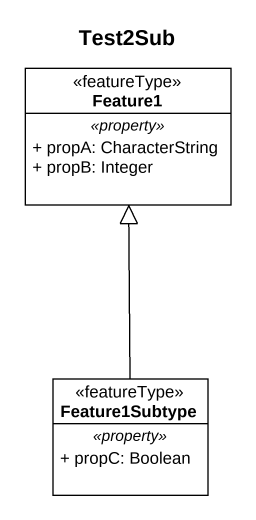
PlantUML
@startuml
title Test2Sub
hide circle
hide empty members
skinparam classAttributeIconSize 0
class Feature1 <<featureType>> {
  .. <<property>> ..
  + propA: CharacterString
  + propB: Integer
}
class Feature1Subtype <<featureType>> {
  .. <<property>> ..
  + propC: Boolean
}
Feature1Subtype -up-|> Feature1
@enduml
